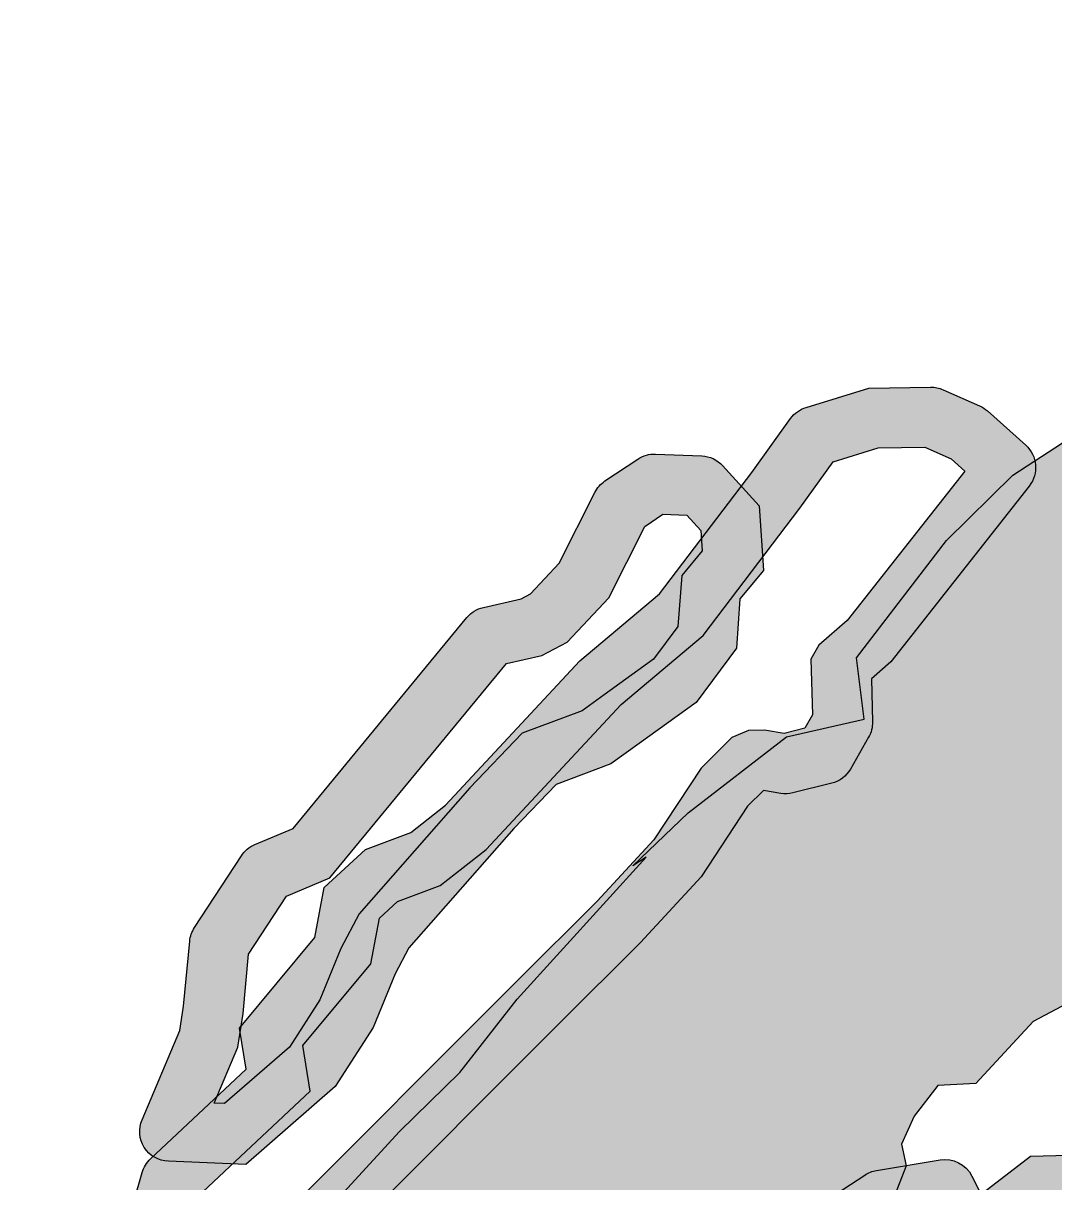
# Model space of a CAD drawing. Header units: millimetres. Extents: x 2240590 to 2246773, y 376344 to 383836.
# Drawn here: x 2244690 to 2245207, y 378090 to 378671 of the extents above; entities that cross this region are included whole.
import ezdxf

# ---------------------------------------------------------------- set-up
doc = ezdxf.new("R2010")
doc.units = ezdxf.units.MM
doc.layers.add('граница_н_п', color=7, linetype='Continuous', true_color=0x000000, transparency=0.5)
doc.layers.add('граница_н_п_штриховка', color=190, linetype='Continuous', transparency=0.8)
doc.layers.add('ограничения_лесозащитная полоса', color=109, linetype='Continuous')

msp = doc.modelspace()

# ---------------------------------------------------------------- hatches: boundary and pattern name
at = {"layer": 'граница_н_п_штриховка'}
h = msp.add_hatch(color=256, dxfattribs=at)
h.dxf.hatch_style = 1
h.paths.add_polyline_path([(2245185.816747744, 378444.6435006708), (2245249.433261042, 378486.0695544123), (2245339.317000024, 378531.6226091781), (2245387.424093426, 378557.4959456179), (2245393.190975012, 378557.4959456179), (2245414.343653523, 378564.9361585672), (2245417.566798446, 378572.6698566778), (2245429.822261491, 378580.2988628014), (2245491.784892922, 378601.5557128885), (2245539.847542686, 378601.5557128885), (2245542.562220755, 378616.1976374617), (2245567.328408399, 378649.0859449651), (2245583.900485564, 378671.0928673715), (2245738.613593549, 378550.3082351503), (2245792.645987806, 378604.8489686899), (2245808.561183631, 378619.4976536733), (2245925.577286156, 378557.3208517403), (2245987.912331824, 378359.691970407), (2246044.924102807, 378277.0714218109), (2246072.571309865, 378215.9081499719), (2246077.041258551, 378203.2421302823), (2246103.01538656, 378202.9693949437), (2246131.062905463, 378194.9576096581), (2246142.081761716, 378180.9393144166), (2246163.113450538, 378181.9407875771), (2246179.141356645, 378168.9216364883), (2246222.210757974, 378160.9121802105), (2246284.652699118, 378136.581040421), (2246381.810358026, 378051.4651377937), (2246439.901641779, 378006.4035035786), (2246441.908422004, 377978.3645840874), (2246402.842046848, 377970.3527988023), (2246305.68965508, 377963.3448156849), (2246169.465621017, 377935.3058961937), (2246072.307962108, 377876.223637729), (2246019.225728211, 377841.1767351204), (2245978.15783997, 377791.1077351021), (2245946.107294894, 377807.128976665), (2245907.040919739, 377793.1106814235), (2245890.053641582, 377766.4192233537), (2245912.560224309, 377751.0339031299), (2245931.08014533, 377763.0688156108), (2245943.099758126, 377763.0688156108), (2245945.106538352, 377730.0248593236), (2245981.160109598, 377734.0284229587), (2246043.264953802, 377753.0564130112), (2246125.395463146, 377802.1216108617), (2246222.553122054, 377838.1723156385), (2246367.789232144, 377891.2457351391), (2246455.929547885, 377918.2831814694), (2246509.017048923, 377924.2896914263), (2246555.08871988, 377918.2831814694), (2246589.146045181, 377924.2896914263), (2246655.432998306, 377882.8799407366), (2246684.481273753, 377848.8321822812), (2246669.454124188, 377794.7572896201), (2246600.343984183, 377714.648752796), (2246585.316834618, 377702.6310748681), (2246587.323614844, 377673.5930112237), (2246612.363596979, 377630.5319943223), (2246645.414898597, 377600.492457517), (2246772.621589494, 377558.4352427837), (2246398.001545464, 377065.2539622961), (2244706.580774991, 376919.4278250667), (2244719.390458741, 377316.3815088584), (2244738.457504456, 377360.2017821562), (2244737.451480773, 377434.8138616327), (2244725.347593742, 377467.0776004577), (2244728.37093193, 377525.554317011), (2244751.567415169, 377566.8941974808), (2244779.804551101, 377595.1240955745), (2244781.837667026, 377627.6486832225), (2244764.693127302, 377662.9378025956), (2244831.253971692, 377729.4822006109), (2244837.300648068, 377747.6321548922), (2244849.879365397, 377754.2665879684), (2244864.712186063, 377745.432195975), (2244880.724062124, 377752.5474237773), (2244885.552914861, 377765.6027756077), (2244864.521226038, 377784.7565320572), (2244857.768752943, 377822.4678190746), (2244873.254143661, 377866.5279801292), (2244898.699695552, 377896.0900704279), (2244923.713341988, 377910.7767907791), (2244943.587023849, 377923.8947192801), (2244980.493107955, 377955.6311433404), (2245038.457980354, 377984.6063237865), (2245089.849462409, 377994.2577302465), (2245148.609672902, 377998.2263587713), (2245160.523942905, 378021.646856687), (2245169.256860527, 378083.9664353686), (2245194.66554244, 378103.4159757514), (2245226.173572126, 378104.289353508), (2245266.272306663, 378078.8845413299), (2245304.78563215, 378080.8688555923), (2245327.813566918, 378111.4347480591), (2245338.932498826, 378140.0139972554), (2245325.827855252, 378157.4792233761), (2245295.257376432, 378153.5105948509), (2245274.610188808, 378132.4726714548), (2245242.053998322, 378132.074411198), (2245245.625119039, 378170.9758209717), (2245226.963643081, 378187.2509243358), (2245195.998128784, 378170.9758209717), (2245167.19593655, 378139.8159136911), (2245148.281203264, 378138.8701475388), (2245136.419896942, 378123.4550686567), (2245129.990310197, 378109.3730769844), (2245132.269327202, 378098.5532689759), (2245125.745935689, 378081.3590087363), (2245103.209733932, 378069.5007949416), (2245087.19785787, 378076.0229622914), (2245079.488055469, 378061.7932555004), (2245072.964663956, 378045.7851161658), (2245055.173171564, 378042.2275022645), (2245044.047722631, 378051.4965358222), (2244963.844756194, 378049.3419812532), (2244925.296678375, 378023.2548094812), (2244903.947821687, 378030.9623489223), (2244847.015046033, 378048.7496696145), (2244836.933356041, 378056.4572090555), (2244837.526561484, 378071.2799762989), (2244878.446526895, 378115.7467804019), (2244908.69159687, 378145.3923148888), (2244937.454120328, 378182.1515795505), (2245002.095764201, 378253.2993646916), (2244995.304304792, 378248.9183809594), (2245023.099000989, 378275.5133158932), (2245072.330955765, 378313.6182051529), (2245111.23931673, 378322.3519827169), (2245107.467734579, 378353.1731410926), (2245152.560027678, 378411.8976573246)])
at = {"layer": 'ограничения_лесозащитная полоса', "transparency": 33554559}
h = msp.add_hatch(color=256, dxfattribs=at)
h.dxf.hatch_style = 1
edge = h.paths.add_edge_path()
edge.add_line((2243870.791125755, 377897.5661735365), (2243909.438639542, 377927.6704325139))
edge.add_arc((2243918.656347055, 377915.8368418421), 14.99999999967754, 84.6857968939268, 127.91660310905641, ccw=False)
edge.add_line((2243920.045608292, 377930.7723683883), (2243930.992059478, 377929.7541598732))
edge.add_line((2243930.992059478, 377929.7541598732), (2244000.17285102, 377974.2451063714))
edge.add_arc((2244008.286483325, 377961.6288878085), 15.00000000001542, 65.17435222111118, 122.74552763390531, ccw=False)
edge.add_line((2244014.584359269, 377975.2427321807), (2244044.657965826, 377961.3304353953))
edge.add_line((2244044.657965826, 377961.3304353953), (2244051.339817927, 377958.979815835))
edge.add_line((2244051.339817927, 377958.979815835), (2244059.815841299, 377995.4288187218))
edge.add_line((2244059.815841299, 377995.4288187218), (2244070.098434322, 378017.6137334651))
edge.add_arc((2244083.707677094, 378011.3059199629), 14.99999999997083, 116.5613975768648, 155.132521541798, ccw=False)
edge.add_line((2244077.000328704, 378024.722755565), (2244096.984252342, 378034.7131245324))
edge.add_arc((2244103.691600733, 378021.2962889298), 15.0000000004136, 90, 116.56139757597, ccw=False)
edge.add_line((2244103.691600733, 378036.2962889302), (2244124.852608522, 378036.2962889302))
edge.add_arc((2244124.852608522, 378021.2962889302), 15, 23.809675450975817, 90, ccw=False)
edge.add_line((2244138.575981153, 378027.3517859068), (2244149.359739299, 378002.9129112832))
edge.add_arc((2244135.636366668, 377996.8574143063), 15.00000000000576, -3.8150840894047064, 23.809675451992916, ccw=False)
edge.add_line((2244150.603126458, 377995.8593655115), (2244148.941057323, 377970.9349433537))
edge.add_line((2244148.941057323, 377970.9349433537), (2244147.355129499, 377967.2938029379))
edge.add_line((2244147.355129499, 377967.2938029379), (2244161.150296906, 377971.7405725443))
edge.add_line((2244161.150296906, 377971.7405725443), (2244194.594191233, 377973.3329176999))
edge.add_line((2244194.594191233, 377973.3329176999), (2244225.907907628, 377976.0954524231))
edge.add_line((2244225.907907628, 377976.0954524231), (2244251.083239353, 377986.5311434888))
edge.add_line((2244251.083239353, 377986.5311434888), (2244272.494948525, 378004.6957285178))
edge.add_line((2244272.494948525, 378004.6957285178), (2244294.959400712, 378019.542678728))
edge.add_line((2244294.959400712, 378019.542678728), (2244319.027252379, 378035.8716927877))
edge.add_arc((2244327.448805177, 378023.4588990457), 15.00000000026316, 86.98806700438382, 124.15522406633201, ccw=False)
edge.add_line((2244328.236964273, 378038.4381782421), (2244353.958611262, 378037.0847920221))
edge.add_arc((2244353.170452165, 378022.1055128259), 14.99999999995705, 1.3324672196744132, 86.98806700256091, ccw=False)
edge.add_line((2244368.166396057, 378022.4543204849), (2244368.678814742, 378000.4244090136))
edge.add_line((2244368.678814742, 378000.4244090136), (2244373.750743786, 377994.9296307809))
edge.add_line((2244373.750743786, 377994.9296307809), (2244376.049851811, 377998.0917696544))
edge.add_arc((2244388.18204153, 377989.2707735297), 14.99999999958083, 68.97795575279702, 143.9800855989321, ccw=False)
edge.add_line((2244393.562948226, 378003.2724106881), (2244414.864758647, 377995.0860069813))
edge.add_line((2244414.864758647, 377995.0860069813), (2244433.932591984, 378035.1392720377))
edge.add_arc((2244447.476175661, 378028.6916879023), 15.00000000007597, 80.31328386482869, 154.5426605444873, ccw=False)
edge.add_line((2244450.000088298, 378043.4778254979), (2244481.827219169, 378038.0451087192))
edge.add_arc((2244479.303306532, 378023.2589711234), 15.00000000001594, 4.839685393736374, 80.31328386494101, ccw=False)
edge.add_line((2244494.249826455, 378024.5244916455), (2244497.779798364, 377982.8335079293))
edge.add_line((2244497.779798364, 377982.8335079293), (2244499.010260677, 377981.7800199375))
edge.add_line((2244499.010260677, 377981.7800199375), (2244539.610890631, 377989.5875118826))
edge.add_arc((2244542.443489051, 377974.8573935467), 14.99999999989263, -2.2242829800234176e-10, 100.88508952164062, ccw=False)
edge.add_line((2244557.443489051, 377974.8573935467), (2244557.443489051, 377954.8809684937))
edge.add_line((2244557.443489051, 377954.8809684937), (2244565.111960475, 377959.4677184828))
edge.add_line((2244565.111960475, 377959.4677184828), (2244603.380775399, 377970.9122834532))
edge.add_arc((2244607.678561825, 377956.5411654799), 14.99999999901375, 83.88627634453587, 106.64967361897709, ccw=False)
edge.add_line((2244609.276095351, 377971.4558524229), (2244633.79092364, 377968.830033978))
edge.add_line((2244633.79092364, 377968.830033978), (2244634.899709736, 377969.7538720092))
edge.add_line((2244634.899709736, 377969.7538720092), (2244635.109980257, 377977.4307900614))
edge.add_arc((2244650.104356844, 377977.0200946045), 14.9999999999172, 106.5545784997851, 178.4310628438068, ccw=False)
edge.add_line((2244645.8304284, 377991.3983259161), (2244666.119576767, 377997.4292741211))
edge.add_arc((2244670.393505211, 377983.0510428093), 15.00000000004975, 70.95768734050102, 106.55457849965839, ccw=False)
edge.add_line((2244675.28750011, 377997.2302111184), (2244692.947415045, 377991.134823031))
edge.add_line((2244692.947415045, 377991.134823031), (2244699.622566921, 378005.3931732065))
edge.add_arc((2244713.207543306, 377999.0332662402), 14.99999999994004, 123.0390907751158, 154.9130093015511, ccw=False)
edge.add_line((2244705.029376778, 378011.6077480281), (2244719.773053516, 378021.1967112665))
edge.add_line((2244719.773053516, 378021.1967112665), (2244721.97877107, 378045.7710500909))
edge.add_arc((2244736.918711405, 378044.4300867034), 15.0000000004313, 147.0571336555975, 174.8710499314934, ccw=False)
edge.add_line((2244724.330512672, 378052.5871237072), (2244741.171607593, 378078.5768365919))
edge.add_line((2244741.171607593, 378078.5768365919), (2244745.353501073, 378080.7059452249))
edge.add_line((2244745.353501073, 378080.7059452249), (2244749.492173474, 378095.2603095238))
edge.add_arc((2244763.920184521, 378091.1575668761), 14.99999999991847, 133.1208332934004, 164.1263925260169, ccw=False)
edge.add_line((2244753.667096184, 378102.1062736282), (2244801.593765558, 378146.9879556321))
edge.add_line((2244801.593765558, 378146.9879556321), (2244798.330716163, 378167.5823978239))
edge.add_line((2244798.330716163, 378167.5823978239), (2244835.989435737, 378213.026431636))
edge.add_line((2244835.989435737, 378213.026431636), (2244840.76484699, 378238.092945353))
edge.add_line((2244840.76484699, 378238.092945353), (2244861.482322545, 378257.1499030564))
edge.add_line((2244861.482322545, 378257.1499030564), (2244884.090572357, 378265.5785528112))
edge.add_line((2244884.090572357, 378265.5785528112), (2244901.525707964, 378279.2184794801))
edge.add_line((2244901.525707964, 378279.2184794801), (2244968.788926703, 378351.5327470538))
edge.add_line((2244968.788926703, 378351.5327470538), (2245008.784488795, 378385.1818772502))
edge.add_line((2245008.784488795, 378385.1818772502), (2245054.944573442, 378445.9432133316))
edge.add_line((2245054.944573442, 378445.9432133316), (2245074.389783966, 378472.9932142747))
edge.add_arc((2245086.569369569, 378464.2377762757), 15.00000000019885, 107.03468578317259, 144.2890877002378, ccw=False)
edge.add_line((2245082.17511087, 378478.5796900422), (2245113.599774277, 378488.2079797388))
edge.add_line((2245113.599774277, 378488.2079797388), (2245144.550077302, 378488.7321101429))
edge.add_arc((2245144.804059596, 378473.7342605314), 14.99999999917441, 66.04094894918688, 90.9701872647363, ccw=False)
edge.add_line((2245150.895314103, 378487.4417992786), (2245169.168039691, 378479.3219008681))
edge.add_arc((2245163.076785184, 378465.6143621198), 15.00000000009343, 48.184744789282604, 66.04094895090242, ccw=False)
edge.add_line((2245173.077749169, 378476.7938397182), (2245192.235286454, 378459.6558438909))
edge.add_arc((2245182.234322469, 378448.4763662927), 14.99999999989999, -38.186420279532, 48.18474478883792, ccw=False)
edge.add_line((2245194.024374078, 378439.2030344719), (2245124.675527803, 378351.0333784747))
edge.add_line((2245124.675527803, 378351.0333784747), (2245114.928265973, 378342.5371297942))
edge.add_line((2245114.928265973, 378342.5371297942), (2245115.484549579, 378321.1238219873))
edge.add_arc((2245100.4896086, 378320.7342773209), 15.00000000030246, -29.747025956480172, 1.4881183233159163, ccw=False)
edge.add_line((2245113.512977156, 378313.2917057576), (2245104.433897141, 378297.4046962509))
edge.add_arc((2245091.410528585, 378304.8472678137), 15.00000000008372, 284.0340121891909, 330.25297404487105, ccw=False)
edge.add_line((2245095.047996252, 378290.2949886461), (2245075.58814474, 378285.4308309535))
edge.add_arc((2245071.950677074, 378299.9831101215), 15.00000000015251, 260.9442286958191, 284.0340121870879, ccw=False)
edge.add_line((2245069.58974008, 378285.1700761138), (2245060.826498946, 378286.5667825663))
edge.add_line((2245060.826498946, 378286.5667825663), (2245052.914011991, 378278.7288762142))
edge.add_line((2245052.914011991, 378278.7288762142), (2245029.549778906, 378243.4352582298))
edge.add_line((2245029.549778906, 378243.4352582298), (2244999.144712252, 378210.416248615))
edge.add_line((2244999.144712252, 378210.416248615), (2244958.414291634, 378169.9091281987))
edge.add_line((2244958.414291634, 378169.9091281987), (2244855.85093218, 378067.213710357))
edge.add_line((2244855.85093218, 378067.213710357), (2244900.124805574, 378050.777254087))
edge.add_line((2244900.124805574, 378050.777254087), (2244903.328983633, 378049.404260223))
edge.add_line((2244903.328983633, 378049.404260223), (2244923.153707366, 378049.2020257584))
edge.add_line((2244923.153707366, 378049.2020257584), (2244929.012035185, 378047.8261750808))
edge.add_line((2244929.012035185, 378047.8261750808), (2244961.678973762, 378071.2368849566))
edge.add_arc((2244970.416610893, 378059.0445227014), 14.99999999987486, 89.15107689914078, 125.6272165341909, ccw=False)
edge.add_line((2244970.638850309, 378074.0428762655), (2244995.985323249, 378073.6673026843))
edge.add_arc((2244995.763083833, 378058.66894912), 14.99999999998914, 64.11687512344821, 89.15107689915072, ccw=False)
edge.add_line((2245002.311136221, 378072.1642449643), (2245016.296537732, 378065.3783884096))
edge.add_line((2245016.296537732, 378065.3783884096), (2245023.890256296, 378064.5211694759))
edge.add_line((2245023.890256296, 378064.5211694759), (2245066.568439907, 378064.1148257187))
edge.add_line((2245066.568439907, 378064.1148257187), (2245077.428652333, 378066.9485009696))
edge.add_line((2245077.428652333, 378066.9485009696), (2245093.5172749, 378082.0990657774))
edge.add_line((2245093.5172749, 378082.0990657774), (2245111.681745543, 378093.9981113094))
edge.add_arc((2245119.901262395, 378081.4506198188), 14.99999999958855, 99.46091237780053, 123.22770628513149, ccw=False)
edge.add_line((2245117.435641657, 378096.2465893499), (2245149.385581208, 378101.5707712751))
edge.add_arc((2245151.851201947, 378086.7748017434), 15.00000000029313, 26.56848430365909, 99.46091237918961, ccw=False)
edge.add_line((2245165.267207837, 378093.4838095666), (2245174.044210451, 378075.9324335838))
edge.add_arc((2245160.628204561, 378069.2234257605), 15.00000000033219, -13.475251467610974, 26.568484303857986, ccw=False)
edge.add_line((2245175.215264535, 378065.7280457602), (2245162.552386252, 378012.8828143667))
edge.add_arc((2245147.965326279, 378016.3781943673), 14.9999999999672, 319.89455719124794, 346.5247485306772, ccw=False)
edge.add_line((2245159.438229414, 378006.7152500097), (2245150.884737551, 377996.5596100752))
edge.add_arc((2245139.411834416, 378006.2225544326), 14.99999999982086, 289.85252444003777, 319.89455719192813, ccw=False)
edge.add_line((2245144.505839009, 377992.1140067679), (2245130.428608286, 377987.0313094094))
edge.add_arc((2245125.334603694, 378001.1398570742), 14.99999999999087, 273.51321116756446, 289.8525244398112, ccw=False)
edge.add_line((2245126.253783987, 377986.168046643), (2245097.010942596, 377984.3727097568))
edge.add_line((2245097.010942596, 377984.3727097568), (2245072.877695035, 377984.3727097568))
edge.add_line((2245072.877695035, 377984.3727097568), (2245024.535028896, 377967.6986223093))
edge.add_arc((2245019.644066934, 377981.8788370856), 15.00000000032179, 270.7490512611574, 289.03005749138305, ccw=False)
edge.add_line((2245019.84016251, 377966.8801189226), (2244989.909799266, 377966.488804695))
edge.add_line((2244989.909799266, 377966.488804695), (2244973.90618815, 377946.7343700938))
edge.add_arc((2244962.250956947, 377956.1765936452), 14.99999999962475, 290.10406165074085, 320.98811593194154, ccw=False)
edge.add_line((2244967.406850927, 377942.0905453257), (2244953.112552814, 377936.8584260033))
edge.add_line((2244953.112552814, 377936.8584260033), (2244935.701609442, 377930.765553024))
edge.add_line((2244935.701609442, 377930.765553024), (2244923.98559346, 377929.6450161765))
edge.add_line((2244923.98559346, 377929.6450161765), (2244931.202442059, 377912.420356117))
edge.add_arc((2244917.367694911, 377906.6238251418), 15.0000000000485, -54.327985368672785, 22.732880494331425, ccw=False)
edge.add_line((2244926.114862265, 377894.4382983464), (2244902.822399128, 377877.7182109376))
edge.add_arc((2244894.075231774, 377889.9037377332), 15.00000000018495, 264.0267388650432, 305.6720146309382, ccw=False)
edge.add_line((2244892.514266866, 377874.9851792048), (2244866.012934248, 377877.7580778164))
edge.add_line((2244866.012934248, 377877.7580778164), (2244860.475110418, 377849.3805352011))
edge.add_arc((2244845.752823933, 377852.2535615954), 14.99999999951923, 311.36208335126156, 348.9576159636616, ccw=False)
edge.add_line((2244855.665053722, 377840.9953334666), (2244843.858066298, 377830.5999523159))
edge.add_line((2244843.858066298, 377830.5999523159), (2244840.014219487, 377812.838934313))
edge.add_line((2244840.014219487, 377812.838934313), (2244840.229250747, 377803.3797880078))
edge.add_line((2244840.229250747, 377803.3797880078), (2244848.90136898, 377787.2481119387))
edge.add_line((2244848.90136898, 377787.2481119387), (2244855.911419451, 377749.8699844894))
edge.add_arc((2244841.168454655, 377747.1050271636), 14.99999999990933, -101.1986991283174, 10.622100923640573, ccw=False)
edge.add_line((2244838.255273468, 377732.3906336873), (2244795.64931603, 377740.8258351671))
edge.add_line((2244795.64931603, 377740.8258351671), (2244785.995828695, 377741.1900968435))
edge.add_line((2244785.995828695, 377741.1900968435), (2244779.395435642, 377735.1407230834))
edge.add_arc((2244769.260464385, 377746.1988584429), 14.99999999991631, 266.76120612895215, 312.50579318828153, ccw=False)
edge.add_line((2244768.413001627, 377731.2228173481), (2244743.508170828, 377732.6321294927))
edge.add_arc((2244744.355633586, 377747.6081705875), 14.99999999992469, 220.365027960005, 266.76120612892703, ccw=False)
edge.add_line((2244732.926627137, 377737.8933462668), (2244712.608546663, 377761.7965549213))
edge.add_line((2244712.608546663, 377761.7965549213), (2244722.763571542, 377747.5361402465))
edge.add_line((2244722.763571542, 377747.5361402465), (2244746.526686928, 377710.6850018581))
edge.add_line((2244746.526686928, 377710.6850018581), (2244760.49963657, 377682.7435726039))
edge.add_arc((2244747.083657987, 377676.034510177), 15.00000000002764, -13.54163055488982, 26.568717500520506, ccw=False)
edge.add_line((2244761.666658656, 377672.5222329269), (2244756.183045337, 377649.7542305738))
edge.add_line((2244756.183045337, 377649.7542305738), (2244754.679181738, 377647.9852390944))
edge.add_line((2244754.679181738, 377647.9852390944), (2244775.281071077, 377585.9707545144))
edge.add_arc((2244761.046035618, 377581.2417202052), 15.00000000015913, -66.74030581568701, 18.377051056690505, ccw=False)
edge.add_line((2244766.969525208, 377567.4608540831), (2244739.581851657, 377555.6886913082))
edge.add_line((2244739.581851657, 377555.6886913082), (2244725.451105807, 377528.5057517159))
edge.add_line((2244725.451105807, 377528.5057517159), (2244723.378871405, 377505.7163052936))
edge.add_arc((2244708.440500885, 377507.074644795), 15.00000000004091, 270.5160178798619, 354.80440775195495, ccw=False)
edge.add_line((2244708.575592224, 377492.0752531297), (2244678.006171857, 377491.7999310359))
edge.add_line((2244678.006171857, 377491.7999310359), (2244661.140437814, 377472.0295666615))
edge.add_arc((2244649.72871977, 377481.764693332), 15.00000000019271, 251.34456574288708, 319.5331154941807, ccw=False)
edge.add_line((2244644.930577736, 377467.5528027812), (2244610.714333565, 377479.1047070687))
edge.add_arc((2244615.512475599, 377493.3165976193), 14.99999999986879, 199.4431148880204, 251.34456574260258, ccw=False)
edge.add_line((2244601.367888988, 377488.3235354729), (2244589.720972395, 377521.3174810045))
edge.add_line((2244589.720972395, 377521.3174810045), (2244582.300174919, 377570.6055264928))
edge.add_arc((2244597.13299992, 377572.8387534189), 14.99999999986646, 160.0934486984477, 188.5621305154724, ccw=False)
edge.add_line((2244583.029261901, 377577.946059352), (2244591.484865506, 377601.2960641502))
edge.add_line((2244591.484865506, 377601.2960641502), (2244581.645413035, 377626.7827495777))
edge.add_arc((2244595.638801393, 377632.1850715097), 14.99999999989037, 169.7844263296131, 201.1097028459673, ccw=False)
edge.add_line((2244580.876589825, 377634.8453552564), (2244583.832746091, 377651.2493964712))
edge.add_line((2244583.832746091, 377651.2493964712), (2244581.387997525, 377650.6674227127))
edge.add_arc((2244577.914306633, 377665.2596628279), 14.99999999991211, 196.9013909823241, 283.3900750518442, ccw=False)
edge.add_line((2244563.562208738, 377660.8987814938), (2244555.703357016, 377686.763050803))
edge.add_line((2244555.703357016, 377686.763050803), (2244555.117564203, 377687.4703164925))
edge.add_line((2244555.117564203, 377687.4703164925), (2244517.313575439, 377690.8553064367))
edge.add_line((2244517.313575439, 377690.8553064367), (2244458.714008241, 377704.8658821045))
edge.add_line((2244458.714008241, 377704.8658821045), (2244415.566743808, 377727.58268005))
edge.add_arc((2244422.554797817, 377740.8554755796), 15.00000000020631, 198.7440808553435, 242.2334411981589, ccw=False)
edge.add_line((2244408.350347839, 377736.0353510156), (2244400.136087467, 377760.2419973431))
edge.add_arc((2244414.340537446, 377765.0621219067), 15.00000000015533, 155.1161172953626, 198.7440808536591, ccw=False)
edge.add_line((2244400.73310121, 377771.373831587), (2244413.450719705, 377798.791788292))
edge.add_arc((2244427.058155941, 377792.4800786113), 14.99999999991841, 106.60505249303509, 155.1161172932022, ccw=False)
edge.add_line((2244422.771562835, 377806.8545392812), (2244445.552673029, 377813.6480706803))
edge.add_line((2244445.552673029, 377813.6480706803), (2244432.529068213, 377814.1302838871))
edge.add_line((2244432.529068213, 377814.1302838871), (2244411.579431067, 377830.6259061038))
edge.add_line((2244411.579431067, 377830.6259061038), (2244409.437558816, 377831.8049276428))
edge.add_line((2244409.437558816, 377831.8049276428), (2244404.694280562, 377825.1531356729))
edge.add_line((2244404.694280562, 377825.1531356729), (2244348.293949392, 377831.1446091048))
edge.add_line((2244348.293949392, 377831.1446091048), (2244346.227548544, 377816.3721162149))
edge.add_arc((2244331.37218106, 377818.4501096994), 14.99999999979436, 315.82592169097336, 352.03703967580304, ccw=False)
edge.add_line((2244342.130570234, 377807.9974993849), (2244326.785412927, 377792.2034374918))
edge.add_arc((2244316.027023752, 377802.6560478062), 15.00000000048162, 272.79192726863425, 315.8259216937712, ccw=False)
edge.add_line((2244316.757659379, 377787.6738526536), (2244295.078939763, 377786.6166481033))
edge.add_arc((2244294.348304137, 377801.5988432553), 14.99999999966802, 226.8011513801239, 272.79192726697676, ccw=False)
edge.add_line((2244284.080317284, 377790.664107503), (2244259.392093689, 377813.8469590171))
edge.add_line((2244259.392093689, 377813.8469590171), (2244249.421897321, 377823.2204832077))
edge.add_line((2244249.421897321, 377823.2204832077), (2244248.154386051, 377823.5683537578))
edge.add_line((2244248.154386051, 377823.5683537578), (2244239.781647808, 377823.9323934871))
edge.add_line((2244239.781647808, 377823.9323934871), (2244228.834100569, 377821.3922200458))
edge.add_line((2244228.834100569, 377821.3922200458), (2244219.181066894, 377819.847994978))
edge.add_line((2244219.181066894, 377819.847994978), (2244219.789400401, 377816.3060057212))
edge.add_line((2244219.789400401, 377816.3060057212), (2244249.951124821, 377773.965094707))
edge.add_line((2244249.951124821, 377773.965094707), (2244287.655996724, 377722.1170329027))
edge.add_arc((2244275.524642786, 377713.2948873808), 14.99999999966482, 8.277038643509911, 36.025342759333114, ccw=False)
edge.add_line((2244290.368396193, 377715.4542819163), (2244294.856961014, 377684.599730671))
edge.add_arc((2244280.013207606, 377682.4403361351), 15.00000000014261, -6.582613907803591, 8.277038644794004, ccw=False)
edge.add_line((2244294.914321559, 377680.7208004603), (2244291.473653601, 377650.9047367041))
edge.add_arc((2244276.572539647, 377652.6242723795), 15.00000000020593, 259.57587438046573, 353.4173860899877, ccw=False)
edge.add_line((2244273.8585404, 377637.8718417971), (2244229.470365813, 377646.0379180073))
edge.add_line((2244229.470365813, 377646.0379180073), (2244206.436407717, 377650.1321503086))
edge.add_arc((2244209.061476662, 377664.9006645552), 15.00000000046232, 241.0194907404059, 259.9210744165843, ccw=False)
edge.add_line((2244201.793795669, 377651.7788958863), (2244164.727776666, 377672.3084455679))
edge.add_arc((2244171.995457659, 377685.430214236), 14.99999999972564, 215.5421414435273, 241.01949073879, ccw=False)
edge.add_line((2244159.790134852, 377676.7106904432), (2244139.62081387, 377704.9430892782))
edge.add_arc((2244151.826136677, 377713.6626130717), 14.99999999964154, 188.1417450928046, 215.5421414465513, ccw=False)
edge.add_line((2244136.97732564, 377711.5382753447), (2244125.409855717, 377792.3932038799))
edge.add_line((2244125.409855717, 377792.3932038799), (2244119.29160898, 377793.203890322))
edge.add_line((2244119.29160898, 377793.203890322), (2244102.51460851, 377790.981757314))
edge.add_line((2244102.51460851, 377790.981757314), (2244071.096578349, 377769.8963635255))
edge.add_arc((2244062.7376805, 377782.3514358554), 14.99999999981206, 270.6063889869298, 303.8665095855197, ccw=False)
edge.add_line((2244062.896429802, 377767.3522759238), (2244016.252930726, 377766.8586067473))
edge.add_line((2244016.252930726, 377766.8586067473), (2243990.455081544, 377764.4607727513))
edge.add_line((2243990.455081544, 377764.4607727513), (2243980.306769179, 377757.6963251955))
edge.add_line((2243980.306769179, 377757.6963251955), (2243965.402845841, 377738.0533085745))
edge.add_arc((2243953.453157717, 377747.1200033274), 15.00000000007011, 288.43204249324896, 322.8109902260231, ccw=False)
edge.add_line((2243958.195852372, 377732.8895132648), (2243922.12840174, 377720.8690624867))
edge.add_line((2243922.12840174, 377720.8690624867), (2243897.439231678, 377695.5512890494))
edge.add_arc((2243886.700149987, 377706.0237350116), 15.00000000020794, 287.7659272446881, 315.7201884571752, ccw=False)
edge.add_line((2243891.277085541, 377691.7390697744), (2243778.448313135, 377655.5877136531))
edge.add_line((2243778.448313135, 377655.5877136531), (2243774.252437934, 377649.761115885))
edge.add_arc((2243762.080140857, 377658.5266839711), 15.00000000024304, 250.516786243432, 324.2414190084768, ccw=False)
edge.add_line((2243757.077180742, 377644.3855952545), (2243706.977838394, 377662.1101860953))
edge.add_arc((2243711.980798508, 377676.2512748119), 14.99999999983011, 181.909587365998, 250.5167862451089, ccw=False)
edge.add_line((2243696.989128698, 377675.7514385565), (2243696.142982746, 377701.1300312257))
edge.add_arc((2243711.134652557, 377701.6298674813), 15.00000000045569, 124.18187306785049, 181.9095873663239, ccw=False)
edge.add_line((2243702.707327321, 377714.0387429087), (2243737.086478866, 377737.3868934399))
edge.add_line((2243737.086478866, 377737.3868934399), (2243774.337180429, 377750.5657778879))
edge.add_line((2243774.337180429, 377750.5657778879), (2243805.200829252, 377752.9193489256))
edge.add_line((2243805.200829252, 377752.9193489256), (2243825.928960192, 377754.7800073603))
edge.add_line((2243825.928960192, 377754.7800073603), (2243854.427304096, 377768.8394500649))
edge.add_line((2243854.427304096, 377768.8394500649), (2243892.605738771, 377792.8334528978))
edge.add_line((2243892.605738771, 377792.8334528978), (2243915.337049325, 377808.9212576077))
edge.add_line((2243915.337049325, 377808.9212576077), (2243887.80470926, 377814.6734068789))
edge.add_arc((2243890.872325698, 377829.3563810117), 14.99999999986942, 216.5571404264163, 258.19931454019843, ccw=False)
edge.add_line((2243878.823376934, 377820.4220184906), (2243863.323101702, 377841.3258067191))
edge.add_arc((2243875.372050467, 377850.2601692401), 14.99999999977429, 188.5325528420417, 216.5571404258805, ccw=False)
edge.add_line((2243860.538074589, 377848.0345997276), (2243858.019230409, 377864.8233244103))
edge.add_arc((2243872.853206287, 377867.0488939233), 14.99999999982442, 159.0437642351284, 188.5325528440206, ccw=False)
edge.add_line((2243858.845397992, 377872.4137151483), (2243866.001024975, 377891.0974040898))
edge.add_arc((2243880.00883327, 377885.7325828648), 15.00000000026178, 127.9166031121361, 159.0437642357646, ccw=False)
h.paths.add_polyline_path([(2243892.522431837, 377876.4663076069), (2243923.185124209, 377900.350835786), (2243938.516384842, 377898.9247644632), (2244009.468422848, 377944.554819519), (2244033.35676564, 377933.5038764267), (2244052.610072169, 377926.7307245754), (2244073.646111276, 377922.4527219706), (2244088.3353897, 377985.6202627047), (2244095.109739279, 378000.2360670584), (2244107.232115491, 378006.2962889302), (2244115.076036177, 378006.2962889302), (2244120.424233913, 377994.1758451867), (2244119.354491704, 377978.13396951), (2244109.727838439, 377956.0320833254), (2244110.440999913, 377943.5550689102), (2244117.215349492, 377939.6336369772), (2244128.981316071, 377937.1382763669), (2244147.16488039, 377935.7124164078), (2244166.559518822, 377941.9641338506), (2244196.626598169, 377943.3957006314), (2244233.136769749, 377946.6166730471), (2244266.909448429, 377960.616140662), (2244290.533606645, 377980.6576528648), (2244311.65211788, 377994.6150590904), (2244331.696951514, 378008.2146264618), (2244338.497822213, 378007.8567876076), (2244339.21372135, 377977.0788415949), (2244340.287570056, 377958.4688961728), (2244347.088440755, 377950.9534347786), (2244362.089556238, 377963.3326831659), (2244376.51, 377947.71), (2244393.545382374, 377971.1400625428), (2244399.848017036, 377968.7179251405), (2244404.781971987, 377956.1605924946), (2244408.81899977, 377949.8818204898), (2244417.341347816, 377945.6213610775), (2244431.694920192, 377960.6453088616), (2244456.140890921, 378011.995712855), (2244465.336191, 378010.4261255356), (2244468.924584094, 377968.0451542763), (2244490.48, 377949.59), (2244527.443489051, 377956.6980705732), (2244527.443489051, 377950.1798433985), (2244503.795408248, 377932.9513715449), (2244446.831464474, 377934.9772932329), (2244400.224445836, 377931.1503409027), (2244389.867349595, 377919.6692725486), (2244382.805716399, 377904.7173998083), (2244377.62725383, 377902.2410619369), (2244368.621023671, 377901.7908571173), (2244347.45648546, 377906.96863527), (2244332.371272379, 377914.6225399303), (2244289.491583284, 377896.8193699994), (2244273.95585337, 377898.8452916875), (2244260.446679235, 377907.8500221702), (2244251.440449076, 377908.0751245801), (2244246.937333996, 377902.6722440176), (2244247.61285259, 377888.7150491558), (2244271.929468694, 377886.0136088746), (2244293.544352634, 377884.2127895963), (2244336.77394941, 377886.6889161039), (2244401.393086158, 377890.9662846174), (2244409.814140636, 377888.9099265472), (2244417.051326536, 377886.0721566375), (2244419.321705516, 377877.8431311725), (2244427.552321242, 377871.4584659213), (2244440.607556463, 377871.7421160941), (2244447.881358619, 377872.3157573524), (2244463.207143925, 377879.5515844855), (2244483.925442903, 377899.5571648482), (2244493.923562952, 377902.4044461273), (2244502.154178678, 377898.0061775402), (2244519.608497747, 377887.3648574246), (2244525.710408605, 377881.8315654191), (2244554.375290669, 377897.7223160038), (2244560.693648087, 377901.7196275285), (2244561.403216377, 377922.2925082367), (2244577.296553651, 377931.798804934), (2244609.083399304, 377941.3048902674), (2244643.231480161, 377937.6472403131), (2244664.517331108, 377955.3825624754), (2244664.801021541, 377965.7400210545), (2244670.051518894, 377967.3007310957), (2244715.824747738, 377951.5019237489), (2244741.068234212, 377952.1833605275), (2244813.684087517, 377951.7295625239), (2244840.688234154, 377957.6287252067), (2244857.349657286, 377970.8691855412), (2244859.391954633, 377986.070678888), (2244856.441950565, 378005.5829362231), (2244844.415050385, 378009.4401135716), (2244742.676611815, 377970.4160216289), (2244724.522648489, 377970.6430263126), (2244720.891821603, 377971.3236176361), (2244719.984114881, 377978.130376326), (2244724.976416297, 377988.7941010008), (2244748.349736048, 378003.9955943475), (2244751.526624022, 378039.3899363528), (2244761.965165767, 378055.4990257068), (2244770.62935903, 378059.9101874835), (2244777.210189985, 378083.0528288473), (2244833.714206207, 378135.9669019746), (2244830.083379321, 378158.8825386547), (2244864.014671409, 378199.8285613131), (2244868.377823417, 378222.7310934397), (2244877.467723432, 378231.0924326217), (2244898.919716363, 378239.090014764), (2244921.877766706, 378257.0506506998), (2244989.506109506, 378329.7574608785), (2245030.653028391, 378364.375252411), (2245079.072551704, 378428.1107275817), (2245095.797796628, 378451.3770167481), (2245118.340577561, 378458.2839618626), (2245141.742813888, 378458.6802689221), (2245154.832098806, 378452.8637494715), (2245161.740422818, 378446.6836843449), (2245102.838212927, 378371.7958114747), (2245088.658140008, 378359.4356812215), (2245084.658584001, 378352.5285247433), (2245085.385776002, 378324.536353154), (2245081.563141532, 378317.8473240812), (2245071.285779755, 378315.2784088807), (2245061.436520186, 378316.8482075637), (2245053.300353869, 378316.7055370223), (2245045.021315711, 378313.1375053044), (2245029.605187493, 378297.8666846427), (2245005.85749219, 378261.9938150732), (2244977.522498638, 378231.2228440647), (2244937.223400075, 378191.1446810256), (2244817.811629316, 378071.5791582249), (2244819.878052328, 378052.2953851199), (2244834.57280608, 378043.1124749831), (2244888.989524603, 378022.9105376826), (2244897.025766184, 378019.4669992223), (2244919.527311054, 378019.2374581734), (2244935.414659688, 378015.5062536288), (2244975.136624459, 378043.9729368706), (2244992.211092647, 378043.7199344439), (2245007.824332673, 378036.1442343766), (2245022.060014393, 378034.537235671), (2245070.277292777, 378034.0781535732), (2245092.41712379, 378039.8549366361), (2245112.163380943, 378058.4498752308), (2245125.480405285, 378067.173491906), (2245143.389860995, 378070.1579482687), (2245144.767419301, 378067.4032443187), (2245134.205511572, 378023.3258674809), (2245130.531908686, 378018.9641648252), (2245122.266045536, 378015.9797084625), (2245096.09089778, 378014.3727097568), (2245067.849327013, 378014.3727097568), (2245017.034689904, 377996.8460036307), (2244981.904814294, 377996.3867101691), (2244971.802149701, 377991.7954664646), (2244953.20400039, 377968.8384024865), (2244943.001582165, 377965.1040274855), (2244929.225143582, 377960.2830313683), (2244902.820545362, 377957.7576571034), (2244889.503349916, 377955.2324942022), (2244889.732971484, 377945.5905019678), (2244891.799394496, 377928.8321031276), (2244898.917149804, 377911.8439518748), (2244889.962421949, 377905.4159570519), (2244870.2163359, 377907.4820378553), (2244844.730052849, 377919.1901108932), (2244831.319605723, 377917.5302712462), (2244822.824121004, 377908.8066545709), (2244835.682073314, 377878.9625136722), (2244832.008470428, 377860.1378226648), (2244816.62485197, 377846.5934212361), (2244809.941187511, 377815.7106387959), (2244810.400430648, 377795.5087014954), (2244820.273473672, 377777.1430925857), (2244822.340067788, 377766.1238540582), (2244799.149829317, 377770.7150977628), (2244774.811483005, 377771.633473322), (2244763.790332138, 377761.5323989898), (2244751.621244534, 377762.2210221364), (2244729.961873554, 377787.7021921967), (2244702.868410629, 377805.1494255473), (2244664.983247302, 377822.5966588978), (2244589.990588328, 377848.7926612116), (2244571.392439018, 377849.7110367707), (2244554.401640685, 377836.625506076), (2244584.709634463, 377807.2406586388), (2244611.344025356, 377799.8944996204), (2244656.117322423, 377778.0853522504), (2244677.490607514, 377759.3933976875), (2244697.925558268, 377730.6971733968), (2244720.426932034, 377695.8027066957), (2244731.218461332, 377674.2231003746), (2244728.692281872, 377663.7343848974), (2244720.885661859, 377654.5514747606), (2244742.468720455, 377589.5835374758), (2244717.900752574, 377579.023381046), (2244696.109118201, 377537.1033941582), (2244694.731388791, 377521.95178266), (2244669.245105741, 377521.7222416112), (2244658.223954874, 377514.8351646905), (2244644.906759428, 377499.2244710946), (2244627.22709639, 377505.1933838198), (2244618.961233241, 377528.6093185318), (2244612.532342638, 377571.3092377126), (2244617.354053366, 377584.6243094563), (2244623.094250367, 377584.1650159948), (2244627.686339527, 377590.8225518666), (2244611.146913548, 377633.6638734062), (2244615.739002707, 377659.1458889217), (2244624.464108994, 377695.8771067411), (2244624.213099425, 377710.4377451522), (2244618.472902424, 377711.5854503964), (2244606.992679525, 377709.0602874953), (2244603.089283966, 377691.6130541448), (2244597.808330101, 377685.4146003707), (2244588.164908645, 377683.1189785184), (2244582.654333212, 377701.2548350155), (2244570.485245608, 377715.947364416), (2244560.612202583, 377725.1300631889), (2244549.947290245, 377731.5601716495), (2244541.451976631, 377729.2645497972), (2244537.548581073, 377719.163475465), (2244522.164962615, 377720.5409331219), (2244469.355423967, 377733.1671703552), (2244434.836731846, 377751.34107233), (2244430.474264254, 377764.1968506122), (2244437.821641131, 377780.0370852569), (2244450.909215008, 377783.9399171787), (2244465.603968761, 377779.1189210615), (2244476.625119627, 377768.0994711702), (2244487.187027357, 377768.0994711702), (2244486.038919515, 377793.3521570006), (2244489.712693505, 377796.566154412), (2244515.198976556, 377782.1033774241), (2244523.694461274, 377773.1500083363), (2244534.026747435, 377773.8388428466), (2244543.547316219, 377780.5392855627), (2244561.456600825, 377779.3913689547), (2244577.299462419, 377772.9633741317), (2244577.988327124, 377789.2629022379), (2244556.864511665, 377811.0718382442), (2244527.474833056, 377821.8617470866), (2244496.906247885, 377844.6664177901), (2244474.175252551, 377866.0162716986), (2244465.450146265, 377864.1797319441), (2244454.428995398, 377846.5029575447), (2244449.60728467, 377843.5185011821), (2244443.407844532, 377843.748042231), (2244428.20371417, 377855.7196858838), (2244407.768592312, 377866.9684654602), (2244397.66592772, 377866.9684654602), (2244390.4407191, 377856.8361092908), (2244353.703663615, 377860.7387298489), (2244332.579848155, 377867.1667246718), (2244324.084534541, 377865.5597259661), (2244321.788318857, 377858.2135669477), (2244317.196229698, 377825.3851810502), (2244309.389609685, 377817.3501875215), (2244299.975809797, 377816.8911054238), (2244279.928067395, 377835.7164305225), (2244264.544448938, 377850.1794188741), (2244252.83460447, 377853.3932049219), (2244236.991742876, 377854.0820394321), (2244223.067299332, 377850.8511329194), (2244200.10668243, 377847.1780534103), (2244188.167045291, 377837.9951432736), (2244187.478180585, 377827.2054457949), (2244191.381576144, 377804.4781342294), (2244225.602033993, 377756.4395890707), (2244261.21425178, 377707.4691410719), (2244264.887854666, 377682.2166666053), (2244263.51029636, 377670.2790525187), (2244234.809482456, 377675.5591307335), (2244214.144910133, 377679.2322102427), (2244182.229565376, 377696.9089846421), (2244166.157082214, 377719.4067551587), (2244153.963013425, 377804.6415184198), (2244150.97810414, 377811.7581363893), (2244138.3497734, 377820.9408351623), (2244119.292380951, 377823.4659980634), (2244091.621442026, 377819.8009503774), (2244058.098917393, 377797.3031798608), (2244014.703349737, 377796.8438863993), (2243980.126824464, 377793.6301003516), (2243959.462252141, 377779.8559465103), (2243944.308255252, 377759.8833388948), (2243905.734398324, 377747.0275606127), (2243878.567702886, 377719.1691822867), (2243777.464915677, 377686.7749375626), (2243768.879088047, 377693.6366508314), (2243756.480207771, 377676.4189585298), (2243726.631457129, 377686.9791149597), (2243726.40183556, 377693.8661918803), (2243750.740181873, 377710.3952610354), (2243780.588932515, 377720.9554174652), (2243807.682566544, 377723.0214982687), (2243834.184009628, 377725.4003974444), (2243869.084092566, 377742.6180897461), (2243909.265300473, 377767.8707755764), (2243936.981239751, 377787.4863897926), (2243954.201659652, 377797.3577117121), (2243968.66696294, 377801.9491667805), (2243986.117004409, 377823.0694796402), (2243997.827019981, 377829.727015512), (2244018.721042768, 377830.87493212), (2244043.05938908, 377827.2018526109), (2244058.313652914, 377835.0702914927), (2244107.449417572, 377854.8131466955), (2244161.016433629, 377873.208557896), (2244185.124987269, 377878.2590950621), (2244198.442182716, 377880.5547169144), (2244213.596179605, 377892.0332489035), (2244220.484484448, 377907.4144014505), (2244215.203530584, 377913.383102812), (2244180.532898109, 377901.2159476764), (2244141.270176476, 377903.052487431), (2244100.629896536, 377910.1691054004), (2244085.016656511, 377915.4491836154), (2244070.321731654, 377906.7255669401), (2244057.693400913, 377905.1187795982), (2244039.905942355, 377911.3428083878), (2244014.649280873, 377909.2767275844), (2244004.776066745, 377905.8331891241), (2244002.480022165, 377893.6660339885), (2243971.390596417, 377867.6661772487), (2243958.99171614, 377857.7946439654), (2243930.520523805, 377851.8259426039), (2243925.469191508, 377843.1023259286), (2243914.907283779, 377839.6587874683), (2243899.523665321, 377842.8727848798), (2243889.650622297, 377856.1876452597), (2243888.272892886, 377865.3705553964)], flags=16)
h.paths.add_polyline_path([(2244030.520218385, 377880.4748146677), (2244029.967411739, 377877.5453923568), (2244009.48070396, 377860.4125102109), (2244020.151526256, 377860.9987646752), (2244037.93561712, 377858.3148362396), (2244045.817115864, 377862.3802629195), (2244092.651182785, 377881.1982910549), (2244088.471161497, 377882.6118887005), (2244080.283305375, 377877.751182103), (2244054.46235546, 377874.4658092114), (2244036.006746273, 377880.9236313078)], flags=16)
h.paths.add_polyline_path([(2244475.08348934, 377824.0055454594), (2244457.741662018, 377813.2716110097), (2244461.744586042, 377811.9583476846), (2244475.291677556, 377823.8100068165)], flags=16)
h = msp.add_hatch(color=256, dxfattribs=at)
h.dxf.hatch_style = 1
edge = h.paths.add_edge_path()
edge.add_line((2244749.444326526, 378121.7246376607), (2244768.406990707, 378166.3352070933))
edge.add_line((2244768.406990707, 378166.3352070933), (2244770.282433513, 378178.6089319102))
edge.add_line((2244770.282433513, 378178.6089319102), (2244773.360000369, 378211.1731728741))
edge.add_arc((2244788.293458201, 378209.7618482584), 15.00000000001712, 146.8422387305305, 174.6011513453469, ccw=False)
edge.add_line((2244775.735941916, 378217.9660413783), (2244799.225797176, 378253.9201243269))
edge.add_arc((2244811.783313461, 378245.7159312071), 14.9999999996128, 112.98894968427621, 146.8422387297439, ccw=False)
edge.add_line((2244805.925009632, 378259.5246341237), (2244825.125295457, 378267.6703020156))
edge.add_line((2244825.125295457, 378267.6703020156), (2244912.24672307, 378373.3178879619))
edge.add_arc((2244923.81935622, 378363.7746095971), 14.99999999951572, 102.88106742804712, 140.4895786839363, ccw=False)
edge.add_line((2244920.475436102, 378378.3971332585), (2244939.432949415, 378382.7323910862))
edge.add_line((2244939.432949415, 378382.7323910862), (2244944.116482924, 378385.1604926778))
edge.add_line((2244944.116482924, 378385.1604926778), (2244958.479209715, 378400.4891218362))
edge.add_line((2244958.479209715, 378400.4891218362), (2244976.344319473, 378435.9812804445))
edge.add_arc((2244989.742705453, 378429.2371531363), 14.99999999992273, 123.6861033636946, 153.2814323278334, ccw=False)
edge.add_line((2244981.423066044, 378441.7184831978), (2244997.899033721, 378452.7008151537))
edge.add_arc((2245006.21867313, 378440.2194850923), 14.99999999993122, 87.75485212026729, 123.686103363818, ccw=False)
edge.add_line((2245006.806301062, 378455.2079704531), (2245029.889438461, 378454.3029893319))
edge.add_arc((2245029.30181053, 378439.3145039707), 15.00000000025119, 42.27884554677928, 87.75485212031958, ccw=False)
edge.add_line((2245040.400003491, 378449.4055947437), (2245058.65957401, 378429.323698586))
edge.add_line((2245058.65957401, 378429.323698586), (2245060.923992374, 378396.8691012577))
edge.add_line((2245060.923992374, 378396.8691012577), (2245049.073436884, 378382.5970523626))
edge.add_line((2245049.073436884, 378382.5970523626), (2245047.267081885, 378357.9880753154))
edge.add_line((2245047.267081885, 378357.9880753154), (2245027.097947165, 378330.7499537328))
edge.add_line((2245027.097947165, 378330.7499537328), (2244998.501955784, 378310.2505404838))
edge.add_line((2244998.501955784, 378310.2505404838), (2244984.278113366, 378299.9625557729))
edge.add_line((2244984.278113366, 378299.9625557729), (2244956.947108357, 378289.7151980304))
edge.add_line((2244956.947108357, 378289.7151980304), (2244935.825773597, 378267.6152504927))
edge.add_line((2244935.825773597, 378267.6152504927), (2244883.106499165, 378207.7875206661))
edge.add_line((2244883.106499165, 378207.7875206661), (2244876.277920353, 378194.8046215035))
edge.add_line((2244876.277920353, 378194.8046215035), (2244865.240429368, 378167.8286707867))
edge.add_line((2244865.240429368, 378167.8286707867), (2244846.21620382, 378138.2729086044))
edge.add_line((2244846.21620382, 378138.2729086044), (2244801.463359231, 378099.3218638332))
edge.add_line((2244801.463359231, 378099.3218638332), (2244762.651629116, 378100.8685938971))
edge.add_arc((2244763.248936915, 378115.8566966255), 15.00000000016673, 156.9710572012562, 267.7178488744073, ccw=False)
h.paths.add_polyline_path([(2244785.55116779, 378129.9798119656), (2244797.492687074, 378158.0728040708), (2244800.068315591, 378174.9288529704), (2244802.878185483, 378204.6605483461), (2244821.844037291, 378233.6900932943), (2244843.6, 378242.92), (2244932.142401422, 378350.2907263585), (2244949.847111008, 378354.3394894822), (2244962.491012213, 378360.894513928), (2244983.330110616, 378383.1350547425), (2245001.35951023, 378418.9536038244), (2245010.491159622, 378425.0404575305), (2245022.432678905, 378424.5722867909), (2245029.457182533, 378416.8467298142), (2245030.159564454, 378406.779896412), (2245019.857050389, 378394.3722093118), (2245017.983974898, 378368.8542619564), (2245005.791103838, 378352.3879678395), (2244980.971613076, 378334.5957888244), (2244969.96671709, 378326.6360407961), (2244939.995798192, 378315.3988862267), (2244913.718672452, 378287.9042649404), (2244858.225709768, 378224.9288538689), (2244849.056930808, 378207.4966273457), (2244838.520175367, 378181.7444889385), (2244823.300645645, 378158.0996472689), (2244790.754098231, 378129.772464112)], flags=16)

# ---------------------------------------------------------------- linework, layer by layer
at = {"layer": 'граница_н_п'}
for points in [[(2244837.526561484, 378071.2799762989), (2244878.446526895, 378115.7467804019), (2244908.69159687, 378145.3923148888), (2244937.454120328, 378182.1515795505), (2245002.095764201, 378253.2993646916), (2244995.304304792, 378248.9183809594), (2245023.099000989, 378275.5133158932), (2245072.330955765, 378313.6182051529), (2245111.23931673, 378322.3519827169), (2245107.467734579, 378353.1731410926), (2245152.560027678, 378411.8976573246), (2245185.816747744, 378444.6435006708), (2245249.433261042, 378486.0695544123)], [(2245226.963643081, 378187.2509243358), (2245195.998128784, 378170.9758209717), (2245167.19593655, 378139.8159136911), (2245148.281203264, 378138.8701475388), (2245136.419896942, 378123.4550686567), (2245129.990310197, 378109.3730769844), (2245132.269327202, 378098.5532689759), (2245125.745935689, 378081.3590087363)], [(2244837.300648068, 377747.6321548922), (2244849.879365397, 377754.2665879684), (2244864.712186063, 377745.432195975), (2244880.724062124, 377752.5474237773), (2244885.552914861, 377765.6027756077), (2244864.521226038, 377784.7565320572), (2244857.768752943, 377822.4678190746), (2244873.254143661, 377866.5279801292), (2244898.699695552, 377896.0900704279), (2244923.713341988, 377910.7767907791), (2244943.587023849, 377923.8947192801), (2244980.493107955, 377955.6311433404), (2245038.457980354, 377984.6063237865), (2245089.849462409, 377994.2577302465), (2245148.609672902, 377998.2263587713), (2245160.523942905, 378021.646856687), (2245169.256860527, 378083.9664353686), (2245194.66554244, 378103.4159757514), (2245226.173572126, 378104.289353508)]]:
    msp.add_lwpolyline(points, dxfattribs=at)
at = {"layer": 'ограничения_лесозащитная полоса'}
for points in [[(2244745.353501073, 378080.7059452249), (2244749.492173474, 378095.2603095238, -0.1361187331644775), (2244753.667096184, 378102.1062736282), (2244801.593765558, 378146.9879556321), (2244798.330716163, 378167.5823978239), (2244835.989435737, 378213.026431636), (2244840.76484699, 378238.092945353), (2244861.482322545, 378257.1499030564), (2244884.090572357, 378265.5785528112), (2244901.525707964, 378279.2184794801), (2244968.788926703, 378351.5327470538), (2245008.784488795, 378385.1818772502), (2245054.944573442, 378445.9432133316), (2245074.389783966, 378472.9932142747, -0.16400002813867), (2245082.17511087, 378478.5796900422), (2245113.599774277, 378488.2079797388), (2245144.550077302, 378488.7321101429, -0.1092053628761438), (2245150.895314103, 378487.4417992786), (2245169.168039691, 378479.3219008681, -0.07807042394457395), (2245173.077749169, 378476.7938397182), (2245192.235286454, 378459.6558438909, -0.3957824771138856), (2245194.024374078, 378439.2030344719), (2245124.675527803, 378351.0333784747), (2245114.928265973, 378342.5371297942), (2245115.484549579, 378321.1238219873, -0.1371391872049609), (2245113.512977156, 378313.2917057576), (2245104.433897141, 378297.4046962509, -0.2044474412657903), (2245095.047996252, 378290.2949886461), (2245075.58814474, 378285.4308309535, -0.1010904473628297), (2245069.58974008, 378285.1700761138), (2245060.826498946, 378286.5667825663), (2245052.914011991, 378278.7288762142), (2245029.549778906, 378243.4352582298), (2244999.144712252, 378210.416248615), (2244958.414291634, 378169.9091281987), (2244855.85093218, 378067.213710357)], [(2245093.5172749, 378082.0990657774), (2245111.681745543, 378093.9981113094, -0.1040755505766338), (2245117.435641657, 378096.2465893499), (2245149.385581208, 378101.5707712751, -0.3292302193084132), (2245165.267207837, 378093.4838095666), (2245174.044210451, 378075.9324335838, -0.1765237538779544)]]:
    msp.add_lwpolyline(points, format="xyb", dxfattribs=at)
msp.add_lwpolyline([(2244777.210189985, 378083.0528288473), (2244833.714206207, 378135.9669019746), (2244830.083379321, 378158.8825386547), (2244864.014671409, 378199.8285613131), (2244868.377823417, 378222.7310934397), (2244877.467723432, 378231.0924326217), (2244898.919716363, 378239.090014764), (2244921.877766706, 378257.0506506998), (2244989.506109506, 378329.7574608785), (2245030.653028391, 378364.375252411), (2245079.072551704, 378428.1107275817), (2245095.797796628, 378451.3770167481), (2245118.340577561, 378458.2839618626), (2245141.742813888, 378458.6802689221), (2245154.832098806, 378452.8637494715), (2245161.740422818, 378446.6836843449), (2245102.838212927, 378371.7958114747), (2245088.658140008, 378359.4356812215), (2245084.658584001, 378352.5285247433), (2245085.385776002, 378324.536353154), (2245081.563141532, 378317.8473240812), (2245071.285779755, 378315.2784088807), (2245061.436520186, 378316.8482075637), (2245053.300353869, 378316.7055370223), (2245045.021315711, 378313.1375053044), (2245029.605187493, 378297.8666846427), (2245005.85749219, 378261.9938150732), (2244977.522498638, 378231.2228440647), (2244937.223400075, 378191.1446810256), (2244817.811629316, 378071.5791582249)], dxfattribs=at)
msp.add_lwpolyline([(2244749.444326526, 378121.7246376607), (2244768.406990707, 378166.3352070933), (2244770.282433513, 378178.6089319102), (2244773.360000369, 378211.1731728741, -0.1217168971152275), (2244775.735941916, 378217.9660413783), (2244799.225797176, 378253.9201243269, -0.1487966184867238), (2244805.925009632, 378259.5246341237), (2244825.125295457, 378267.6703020156), (2244912.24672307, 378373.3178879619, -0.1655870818687566), (2244920.475436102, 378378.3971332585), (2244939.432949415, 378382.7323910862), (2244944.116482924, 378385.1604926778), (2244958.479209715, 378400.4891218362), (2244976.344319473, 378435.9812804445, -0.1298565987390541), (2244981.423066044, 378441.7184831978), (2244997.899033721, 378452.7008151537, -0.1580769568723167), (2245006.806301062, 378455.2079704531), (2245029.889438461, 378454.3029893319, -0.2010724110517536), (2245040.400003491, 378449.4055947437), (2245058.65957401, 378429.323698586), (2245060.923992374, 378396.8691012577), (2245049.073436884, 378382.5970523626), (2245047.267081885, 378357.9880753154), (2245027.097947165, 378330.7499537328), (2244998.501955784, 378310.2505404838), (2244984.278113366, 378299.9625557729), (2244956.947108357, 378289.7151980304), (2244935.825773597, 378267.6152504927), (2244883.106499165, 378207.7875206661), (2244876.277920353, 378194.8046215035), (2244865.240429368, 378167.8286707867), (2244846.21620382, 378138.2729086044), (2244801.463359231, 378099.3218638332), (2244762.651629116, 378100.8685938971, -0.5247156149757269)], format="xyb", close=True, dxfattribs=at)
msp.add_lwpolyline([(2244785.55116779, 378129.9798119656), (2244797.492687074, 378158.0728040708), (2244800.068315591, 378174.9288529704), (2244802.878185483, 378204.6605483461), (2244821.844037291, 378233.6900932943), (2244843.6, 378242.92), (2244932.142401422, 378350.2907263585), (2244949.847111008, 378354.3394894822), (2244962.491012213, 378360.894513928), (2244983.330110616, 378383.1350547425), (2245001.35951023, 378418.9536038244), (2245010.491159622, 378425.0404575305), (2245022.432678905, 378424.5722867909), (2245029.457182533, 378416.8467298142), (2245030.159564454, 378406.779896412), (2245019.857050389, 378394.3722093118), (2245017.983974898, 378368.8542619564), (2245005.791103838, 378352.3879678395), (2244980.971613076, 378334.5957888244), (2244969.96671709, 378326.6360407961), (2244939.995798192, 378315.3988862267), (2244913.718672452, 378287.9042649404), (2244858.225709768, 378224.9288538689), (2244849.056930808, 378207.4966273457), (2244838.520175367, 378181.7444889385), (2244823.300645645, 378158.0996472689), (2244790.754098231, 378129.772464112)], close=True, dxfattribs=at)

doc.saveas('drawing.dxf')
